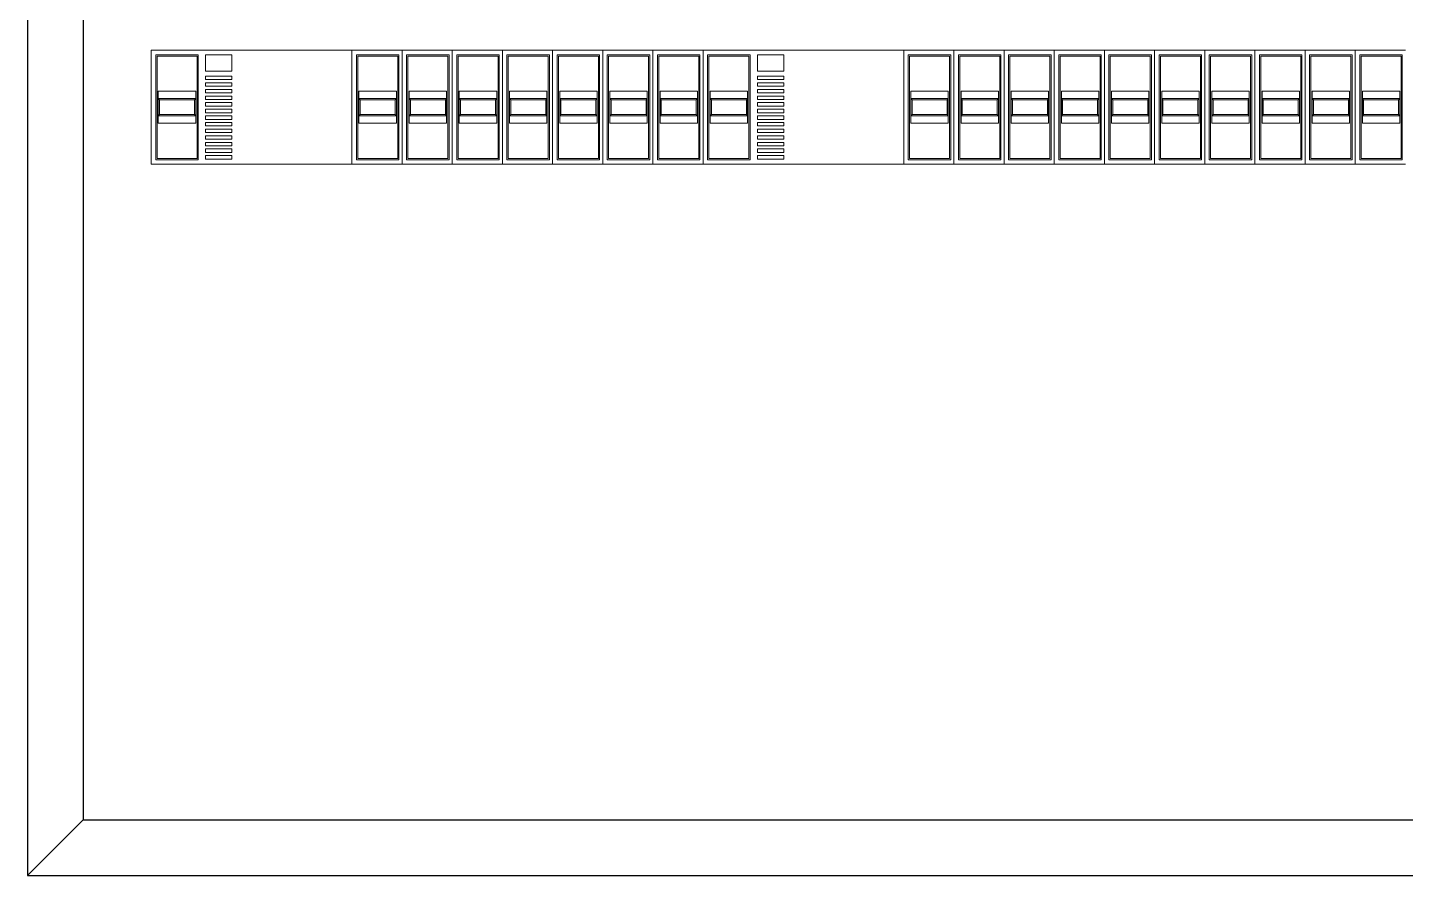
# Model space of a CAD drawing. Header units: millimetres. Extents: x 2046 to 14753, y 2361 to 29276.
# Drawn here: x 10143.61 to 10193.05, y 4017.11 to 4047.52 of the extents above; entities that cross this region are included whole.
import ezdxf

# ---------------------------------------------------------------- set-up
doc = ezdxf.new("R2010")
doc.units = ezdxf.units.MM
doc.layers.add('MYKUVVET', color=1, linetype='Continuous')

msp = doc.modelspace()

# ---------------------------------------------------------------- linework, layer by layer
at = {"color": 30, "lineweight": 9}
for p, q in [((10148.049, 4046.711), (10148.049, 4042.62)), ((10155.249, 4046.711), (10148.049, 4046.711)), ((10148.212, 4046.537), (10148.212, 4042.773)), ((10149.737, 4046.537), (10148.212, 4046.537)), ((10149.737, 4042.773), (10149.737, 4046.537)), ((10149.996, 4046.537), (10149.996, 4045.952)), ((10150.944, 4046.537), (10149.996, 4046.537)), ((10150.944, 4045.952), (10150.944, 4046.537)), ((10155.249, 4042.62), (10155.249, 4046.711)), ((10155.412, 4046.537), (10155.412, 4042.773)), ((10156.937, 4046.537), (10155.412, 4046.537)), ((10156.937, 4042.773), (10156.937, 4046.537)), ((10157.212, 4046.537), (10157.212, 4042.773)), ((10158.737, 4046.537), (10157.212, 4046.537)), ((10158.737, 4042.773), (10158.737, 4046.537)), ((10159.012, 4046.537), (10159.012, 4042.773)), ((10160.537, 4046.537), (10159.012, 4046.537)), ((10160.537, 4042.773), (10160.537, 4046.537)), ((10160.812, 4046.537), (10160.812, 4042.773)), ((10162.337, 4046.537), (10160.812, 4046.537)), ((10162.337, 4042.773), (10162.337, 4046.537)), ((10162.612, 4046.537), (10162.612, 4042.773)), ((10164.137, 4046.537), (10162.612, 4046.537)), ((10164.137, 4042.773), (10164.137, 4046.537)), ((10164.412, 4046.537), (10164.412, 4042.773)), ((10165.937, 4046.537), (10164.412, 4046.537)), ((10165.937, 4042.773), (10165.937, 4046.537)), ((10166.212, 4046.537), (10166.212, 4042.773)), ((10167.737, 4046.537), (10166.212, 4046.537)), ((10167.737, 4042.773), (10167.737, 4046.537)), ((10167.849, 4046.711), (10167.849, 4042.62)), ((10175.049, 4046.711), (10167.849, 4046.711)), ((10168.012, 4046.537), (10168.012, 4042.773)), ((10169.537, 4046.537), (10168.012, 4046.537)), ((10169.537, 4042.773), (10169.537, 4046.537)), ((10169.796, 4046.537), (10169.796, 4045.952)), ((10170.744, 4046.537), (10169.796, 4046.537)), ((10170.744, 4045.952), (10170.744, 4046.537)), ((10175.049, 4042.62), (10175.049, 4046.711)), ((10175.212, 4046.537), (10175.212, 4042.773)), ((10176.737, 4046.537), (10175.212, 4046.537)), ((10176.737, 4042.773), (10176.737, 4046.537)), ((10177.012, 4046.537), (10177.012, 4042.773)), ((10178.537, 4046.537), (10177.012, 4046.537)), ((10178.537, 4042.773), (10178.537, 4046.537)), ((10178.812, 4046.537), (10178.812, 4042.773)), ((10180.337, 4046.537), (10178.812, 4046.537)), ((10180.337, 4042.773), (10180.337, 4046.537)), ((10180.612, 4046.537), (10180.612, 4042.773)), ((10182.137, 4046.537), (10180.612, 4046.537)), ((10182.137, 4042.773), (10182.137, 4046.537)), ((10182.412, 4046.537), (10182.412, 4042.773)), ((10183.937, 4046.537), (10182.412, 4046.537)), ((10183.937, 4042.773), (10183.937, 4046.537)), ((10184.212, 4046.537), (10184.212, 4042.773)), ((10185.737, 4046.537), (10184.212, 4046.537)), ((10185.737, 4042.773), (10185.737, 4046.537)), ((10186.012, 4046.537), (10186.012, 4042.773)), ((10187.537, 4046.537), (10186.012, 4046.537)), ((10187.537, 4042.773), (10187.537, 4046.537)), ((10187.812, 4046.537), (10187.812, 4042.773)), ((10189.337, 4046.537), (10187.812, 4046.537)), ((10189.337, 4042.773), (10189.337, 4046.537)), ((10189.612, 4046.537), (10189.612, 4042.773)), ((10191.137, 4046.537), (10189.612, 4046.537)), ((10191.137, 4042.773), (10191.137, 4046.537)), ((10191.412, 4046.537), (10191.412, 4042.773)), ((10192.937, 4046.537), (10191.412, 4046.537)), ((10192.937, 4042.773), (10192.937, 4046.537)), ((10148.258, 4046.492), (10148.258, 4042.819)), ((10149.692, 4046.492), (10148.258, 4046.492)), ((10149.692, 4042.819), (10149.692, 4046.492)), ((10155.458, 4046.492), (10155.458, 4042.819)), ((10156.892, 4046.492), (10155.458, 4046.492)), ((10156.892, 4042.819), (10156.892, 4046.492)), ((10157.258, 4046.492), (10157.258, 4042.819)), ((10158.692, 4046.492), (10157.258, 4046.492)), ((10158.692, 4042.819), (10158.692, 4046.492)), ((10159.058, 4046.492), (10159.058, 4042.819)), ((10160.492, 4046.492), (10159.058, 4046.492)), ((10160.492, 4042.819), (10160.492, 4046.492)), ((10160.858, 4046.492), (10160.858, 4042.819)), ((10162.292, 4046.492), (10160.858, 4046.492)), ((10162.292, 4042.819), (10162.292, 4046.492)), ((10162.658, 4046.492), (10162.658, 4042.819)), ((10164.092, 4046.492), (10162.658, 4046.492)), ((10164.092, 4042.819), (10164.092, 4046.492)), ((10164.458, 4046.492), (10164.458, 4042.819)), ((10165.892, 4046.492), (10164.458, 4046.492)), ((10165.892, 4042.819), (10165.892, 4046.492)), ((10166.258, 4046.492), (10166.258, 4042.819)), ((10167.692, 4046.492), (10166.258, 4046.492)), ((10167.692, 4042.819), (10167.692, 4046.492)), ((10168.058, 4046.492), (10168.058, 4042.819)), ((10169.492, 4046.492), (10168.058, 4046.492)), ((10169.492, 4042.819), (10169.492, 4046.492)), ((10175.258, 4046.492), (10175.258, 4042.819)), ((10176.692, 4046.492), (10175.258, 4046.492)), ((10176.692, 4042.819), (10176.692, 4046.492)), ((10177.058, 4046.492), (10177.058, 4042.819)), ((10178.492, 4046.492), (10177.058, 4046.492)), ((10178.492, 4042.819), (10178.492, 4046.492)), ((10178.858, 4046.492), (10178.858, 4042.819)), ((10180.292, 4046.492), (10178.858, 4046.492)), ((10180.292, 4042.819), (10180.292, 4046.492)), ((10180.658, 4046.492), (10180.658, 4042.819)), ((10182.092, 4046.492), (10180.658, 4046.492)), ((10182.092, 4042.819), (10182.092, 4046.492)), ((10182.458, 4046.492), (10182.458, 4042.819)), ((10183.892, 4046.492), (10182.458, 4046.492)), ((10183.892, 4042.819), (10183.892, 4046.492)), ((10184.258, 4046.492), (10184.258, 4042.819)), ((10185.692, 4046.492), (10184.258, 4046.492)), ((10185.692, 4042.819), (10185.692, 4046.492)), ((10186.058, 4046.492), (10186.058, 4042.819)), ((10187.492, 4046.492), (10186.058, 4046.492)), ((10187.492, 4042.819), (10187.492, 4046.492)), ((10187.858, 4046.492), (10187.858, 4042.819)), ((10189.292, 4046.492), (10187.858, 4046.492)), ((10189.292, 4042.819), (10189.292, 4046.492)), ((10189.658, 4046.492), (10189.658, 4042.819)), ((10191.092, 4046.492), (10189.658, 4046.492)), ((10191.092, 4042.819), (10191.092, 4046.492)), ((10191.458, 4046.492), (10191.458, 4042.819)), ((10192.892, 4046.492), (10191.458, 4046.492)), ((10192.892, 4042.819), (10192.892, 4046.492)), ((10149.996, 4045.952), (10150.944, 4045.952)), ((10149.996, 4045.775), (10149.996, 4045.651)), ((10150.944, 4045.775), (10149.996, 4045.775)), ((10149.996, 4045.651), (10150.944, 4045.651)), ((10149.996, 4045.538), (10149.996, 4045.413)), ((10150.944, 4045.538), (10149.996, 4045.538)), ((10150.944, 4045.651), (10150.944, 4045.775)), ((10150.944, 4045.413), (10150.944, 4045.538)), ((10169.796, 4045.952), (10170.744, 4045.952)), ((10169.796, 4045.775), (10169.796, 4045.651)), ((10170.744, 4045.775), (10169.796, 4045.775)), ((10169.796, 4045.651), (10170.744, 4045.651)), ((10169.796, 4045.538), (10169.796, 4045.413)), ((10170.744, 4045.538), (10169.796, 4045.538)), ((10170.744, 4045.651), (10170.744, 4045.775)), ((10170.744, 4045.413), (10170.744, 4045.538)), ((10148.303, 4045.234), (10148.303, 4044.088)), ((10149.646, 4045.234), (10148.303, 4045.234)), ((10149.646, 4044.088), (10149.646, 4045.234)), ((10149.996, 4045.413), (10150.944, 4045.413)), ((10149.996, 4045.301), (10149.996, 4045.176)), ((10150.944, 4045.301), (10149.996, 4045.301)), ((10149.996, 4045.176), (10150.944, 4045.176)), ((10149.996, 4045.063), (10149.996, 4044.939)), ((10150.944, 4045.063), (10149.996, 4045.063)), ((10150.944, 4045.176), (10150.944, 4045.301)), ((10150.944, 4044.939), (10150.944, 4045.063)), ((10155.503, 4045.234), (10155.503, 4044.088)), ((10156.846, 4045.234), (10155.503, 4045.234)), ((10156.846, 4044.088), (10156.846, 4045.234)), ((10157.303, 4045.234), (10157.303, 4044.088)), ((10158.646, 4045.234), (10157.303, 4045.234)), ((10158.646, 4044.088), (10158.646, 4045.234)), ((10159.103, 4045.234), (10159.103, 4044.088)), ((10160.446, 4045.234), (10159.103, 4045.234)), ((10160.446, 4044.088), (10160.446, 4045.234)), ((10160.903, 4045.234), (10160.903, 4044.088)), ((10162.246, 4045.234), (10160.903, 4045.234)), ((10162.246, 4044.088), (10162.246, 4045.234)), ((10162.703, 4045.234), (10162.703, 4044.088)), ((10164.046, 4045.234), (10162.703, 4045.234)), ((10164.046, 4044.088), (10164.046, 4045.234)), ((10164.503, 4045.234), (10164.503, 4044.088)), ((10165.846, 4045.234), (10164.503, 4045.234)), ((10165.846, 4044.088), (10165.846, 4045.234)), ((10166.303, 4045.234), (10166.303, 4044.088)), ((10167.646, 4045.234), (10166.303, 4045.234)), ((10167.646, 4044.088), (10167.646, 4045.234)), ((10168.103, 4045.234), (10168.103, 4044.088)), ((10169.446, 4045.234), (10168.103, 4045.234)), ((10169.446, 4044.088), (10169.446, 4045.234)), ((10169.796, 4045.413), (10170.744, 4045.413)), ((10169.796, 4045.301), (10169.796, 4045.176)), ((10170.744, 4045.301), (10169.796, 4045.301)), ((10169.796, 4045.176), (10170.744, 4045.176)), ((10169.796, 4045.063), (10169.796, 4044.939)), ((10170.744, 4045.063), (10169.796, 4045.063)), ((10170.744, 4045.176), (10170.744, 4045.301)), ((10170.744, 4044.939), (10170.744, 4045.063)), ((10175.303, 4045.234), (10175.303, 4044.088)), ((10176.646, 4045.234), (10175.303, 4045.234)), ((10176.646, 4044.088), (10176.646, 4045.234)), ((10177.103, 4045.234), (10177.103, 4044.088)), ((10178.446, 4045.234), (10177.103, 4045.234)), ((10178.446, 4044.088), (10178.446, 4045.234)), ((10178.903, 4045.234), (10178.903, 4044.088)), ((10180.246, 4045.234), (10178.903, 4045.234)), ((10180.246, 4044.088), (10180.246, 4045.234)), ((10180.703, 4045.234), (10180.703, 4044.088)), ((10182.046, 4045.234), (10180.703, 4045.234)), ((10182.046, 4044.088), (10182.046, 4045.234)), ((10182.503, 4045.234), (10182.503, 4044.088)), ((10183.846, 4045.234), (10182.503, 4045.234)), ((10183.846, 4044.088), (10183.846, 4045.234)), ((10184.303, 4045.234), (10184.303, 4044.088)), ((10185.646, 4045.234), (10184.303, 4045.234)), ((10185.646, 4044.088), (10185.646, 4045.234)), ((10186.103, 4045.234), (10186.103, 4044.088)), ((10187.446, 4045.234), (10186.103, 4045.234)), ((10187.446, 4044.088), (10187.446, 4045.234)), ((10187.903, 4045.234), (10187.903, 4044.088)), ((10189.246, 4045.234), (10187.903, 4045.234)), ((10189.246, 4044.088), (10189.246, 4045.234)), ((10189.703, 4045.234), (10189.703, 4044.088)), ((10191.046, 4045.234), (10189.703, 4045.234)), ((10191.046, 4044.088), (10191.046, 4045.234)), ((10191.503, 4045.234), (10191.503, 4044.088)), ((10192.846, 4045.234), (10191.503, 4045.234)), ((10192.846, 4044.088), (10192.846, 4045.234)), ((10149.646, 4044.972), (10148.303, 4044.972)), ((10148.349, 4044.927), (10148.303, 4044.972)), ((10149.601, 4044.927), (10148.349, 4044.927)), ((10148.349, 4044.395), (10148.349, 4044.927)), ((10149.601, 4044.927), (10149.646, 4044.972)), ((10149.601, 4044.395), (10149.601, 4044.927)), ((10149.996, 4044.939), (10150.944, 4044.939)), ((10149.996, 4044.826), (10149.996, 4044.701)), ((10150.944, 4044.826), (10149.996, 4044.826)), ((10149.996, 4044.701), (10150.944, 4044.701)), ((10149.996, 4044.589), (10149.996, 4044.464)), ((10150.944, 4044.589), (10149.996, 4044.589)), ((10150.944, 4044.701), (10150.944, 4044.826)), ((10150.944, 4044.464), (10150.944, 4044.589)), ((10156.846, 4044.972), (10155.503, 4044.972)), ((10155.549, 4044.927), (10155.503, 4044.972)), ((10156.801, 4044.927), (10155.549, 4044.927)), ((10155.549, 4044.395), (10155.549, 4044.927)), ((10156.801, 4044.927), (10156.846, 4044.972)), ((10156.801, 4044.395), (10156.801, 4044.927)), ((10158.646, 4044.972), (10157.303, 4044.972)), ((10157.349, 4044.927), (10157.303, 4044.972)), ((10158.601, 4044.927), (10157.349, 4044.927)), ((10157.349, 4044.395), (10157.349, 4044.927)), ((10158.601, 4044.927), (10158.646, 4044.972)), ((10158.601, 4044.395), (10158.601, 4044.927)), ((10160.446, 4044.972), (10159.103, 4044.972)), ((10159.149, 4044.927), (10159.103, 4044.972)), ((10160.401, 4044.927), (10159.149, 4044.927)), ((10159.149, 4044.395), (10159.149, 4044.927)), ((10160.401, 4044.927), (10160.446, 4044.972)), ((10160.401, 4044.395), (10160.401, 4044.927)), ((10162.246, 4044.972), (10160.903, 4044.972)), ((10160.949, 4044.927), (10160.903, 4044.972)), ((10162.201, 4044.927), (10160.949, 4044.927)), ((10160.949, 4044.395), (10160.949, 4044.927)), ((10162.201, 4044.927), (10162.246, 4044.972)), ((10162.201, 4044.395), (10162.201, 4044.927)), ((10164.046, 4044.972), (10162.703, 4044.972)), ((10162.749, 4044.927), (10162.703, 4044.972)), ((10164.001, 4044.927), (10162.749, 4044.927)), ((10162.749, 4044.395), (10162.749, 4044.927)), ((10164.001, 4044.927), (10164.046, 4044.972)), ((10164.001, 4044.395), (10164.001, 4044.927)), ((10165.846, 4044.972), (10164.503, 4044.972)), ((10164.549, 4044.927), (10164.503, 4044.972)), ((10165.801, 4044.927), (10164.549, 4044.927)), ((10164.549, 4044.395), (10164.549, 4044.927)), ((10165.801, 4044.927), (10165.846, 4044.972)), ((10165.801, 4044.395), (10165.801, 4044.927)), ((10167.646, 4044.972), (10166.303, 4044.972)), ((10166.349, 4044.927), (10166.303, 4044.972)), ((10167.601, 4044.927), (10166.349, 4044.927)), ((10166.349, 4044.395), (10166.349, 4044.927)), ((10167.601, 4044.927), (10167.646, 4044.972)), ((10167.601, 4044.395), (10167.601, 4044.927)), ((10169.446, 4044.972), (10168.103, 4044.972)), ((10168.149, 4044.927), (10168.103, 4044.972)), ((10169.401, 4044.927), (10168.149, 4044.927)), ((10168.149, 4044.395), (10168.149, 4044.927)), ((10169.401, 4044.927), (10169.446, 4044.972)), ((10169.401, 4044.395), (10169.401, 4044.927)), ((10169.796, 4044.939), (10170.744, 4044.939)), ((10169.796, 4044.826), (10169.796, 4044.701)), ((10170.744, 4044.826), (10169.796, 4044.826)), ((10169.796, 4044.701), (10170.744, 4044.701)), ((10169.796, 4044.589), (10169.796, 4044.464)), ((10170.744, 4044.589), (10169.796, 4044.589)), ((10170.744, 4044.701), (10170.744, 4044.826)), ((10170.744, 4044.464), (10170.744, 4044.589)), ((10176.646, 4044.972), (10175.303, 4044.972)), ((10175.349, 4044.927), (10175.303, 4044.972)), ((10176.601, 4044.927), (10175.349, 4044.927)), ((10175.349, 4044.395), (10175.349, 4044.927)), ((10176.601, 4044.927), (10176.646, 4044.972)), ((10176.601, 4044.395), (10176.601, 4044.927)), ((10178.446, 4044.972), (10177.103, 4044.972)), ((10177.149, 4044.927), (10177.103, 4044.972)), ((10178.401, 4044.927), (10177.149, 4044.927)), ((10177.149, 4044.395), (10177.149, 4044.927)), ((10178.401, 4044.927), (10178.446, 4044.972)), ((10178.401, 4044.395), (10178.401, 4044.927)), ((10180.246, 4044.972), (10178.903, 4044.972)), ((10178.949, 4044.927), (10178.903, 4044.972)), ((10180.201, 4044.927), (10178.949, 4044.927)), ((10178.949, 4044.395), (10178.949, 4044.927)), ((10180.201, 4044.927), (10180.246, 4044.972)), ((10180.201, 4044.395), (10180.201, 4044.927)), ((10182.046, 4044.972), (10180.703, 4044.972)), ((10180.749, 4044.927), (10180.703, 4044.972)), ((10182.001, 4044.927), (10180.749, 4044.927)), ((10180.749, 4044.395), (10180.749, 4044.927)), ((10182.001, 4044.927), (10182.046, 4044.972)), ((10182.001, 4044.395), (10182.001, 4044.927)), ((10183.846, 4044.972), (10182.503, 4044.972)), ((10182.549, 4044.927), (10182.503, 4044.972)), ((10183.801, 4044.927), (10182.549, 4044.927)), ((10182.549, 4044.395), (10182.549, 4044.927)), ((10183.801, 4044.927), (10183.846, 4044.972)), ((10183.801, 4044.395), (10183.801, 4044.927)), ((10185.646, 4044.972), (10184.303, 4044.972)), ((10184.349, 4044.927), (10184.303, 4044.972)), ((10185.601, 4044.927), (10184.349, 4044.927)), ((10184.349, 4044.395), (10184.349, 4044.927)), ((10185.601, 4044.927), (10185.646, 4044.972)), ((10185.601, 4044.395), (10185.601, 4044.927)), ((10187.446, 4044.972), (10186.103, 4044.972)), ((10186.149, 4044.927), (10186.103, 4044.972)), ((10187.401, 4044.927), (10186.149, 4044.927)), ((10186.149, 4044.395), (10186.149, 4044.927)), ((10187.401, 4044.927), (10187.446, 4044.972)), ((10187.401, 4044.395), (10187.401, 4044.927)), ((10189.246, 4044.972), (10187.903, 4044.972)), ((10187.949, 4044.927), (10187.903, 4044.972)), ((10189.201, 4044.927), (10187.949, 4044.927)), ((10187.949, 4044.395), (10187.949, 4044.927)), ((10189.201, 4044.927), (10189.246, 4044.972)), ((10189.201, 4044.395), (10189.201, 4044.927)), ((10191.046, 4044.972), (10189.703, 4044.972)), ((10189.749, 4044.927), (10189.703, 4044.972)), ((10191.001, 4044.927), (10189.749, 4044.927)), ((10189.749, 4044.395), (10189.749, 4044.927)), ((10191.001, 4044.927), (10191.046, 4044.972)), ((10191.001, 4044.395), (10191.001, 4044.927)), ((10192.846, 4044.972), (10191.503, 4044.972)), ((10191.549, 4044.927), (10191.503, 4044.972)), ((10192.801, 4044.927), (10191.549, 4044.927)), ((10191.549, 4044.395), (10191.549, 4044.927)), ((10192.801, 4044.927), (10192.846, 4044.972)), ((10192.801, 4044.395), (10192.801, 4044.927)), ((10148.349, 4044.395), (10148.303, 4044.349)), ((10149.646, 4044.349), (10148.303, 4044.349)), ((10148.303, 4044.088), (10149.646, 4044.088)), ((10149.601, 4044.395), (10148.349, 4044.395)), ((10149.601, 4044.395), (10149.646, 4044.349)), ((10149.996, 4044.464), (10150.944, 4044.464)), ((10149.996, 4044.352), (10149.996, 4044.227)), ((10150.944, 4044.352), (10149.996, 4044.352)), ((10149.996, 4044.227), (10150.944, 4044.227)), ((10149.996, 4044.114), (10149.996, 4043.99)), ((10150.944, 4044.114), (10149.996, 4044.114)), ((10150.944, 4044.227), (10150.944, 4044.352)), ((10150.944, 4043.99), (10150.944, 4044.114)), ((10155.549, 4044.395), (10155.503, 4044.349)), ((10156.846, 4044.349), (10155.503, 4044.349)), ((10155.503, 4044.088), (10156.846, 4044.088)), ((10156.801, 4044.395), (10155.549, 4044.395)), ((10156.801, 4044.395), (10156.846, 4044.349)), ((10157.349, 4044.395), (10157.303, 4044.349)), ((10158.646, 4044.349), (10157.303, 4044.349)), ((10157.303, 4044.088), (10158.646, 4044.088)), ((10158.601, 4044.395), (10157.349, 4044.395)), ((10158.601, 4044.395), (10158.646, 4044.349)), ((10159.149, 4044.395), (10159.103, 4044.349)), ((10160.446, 4044.349), (10159.103, 4044.349)), ((10159.103, 4044.088), (10160.446, 4044.088)), ((10160.401, 4044.395), (10159.149, 4044.395)), ((10160.401, 4044.395), (10160.446, 4044.349)), ((10160.949, 4044.395), (10160.903, 4044.349)), ((10162.246, 4044.349), (10160.903, 4044.349)), ((10160.903, 4044.088), (10162.246, 4044.088)), ((10162.201, 4044.395), (10160.949, 4044.395)), ((10162.201, 4044.395), (10162.246, 4044.349)), ((10162.749, 4044.395), (10162.703, 4044.349)), ((10164.046, 4044.349), (10162.703, 4044.349)), ((10162.703, 4044.088), (10164.046, 4044.088)), ((10164.001, 4044.395), (10162.749, 4044.395)), ((10164.001, 4044.395), (10164.046, 4044.349)), ((10164.549, 4044.395), (10164.503, 4044.349)), ((10165.846, 4044.349), (10164.503, 4044.349)), ((10164.503, 4044.088), (10165.846, 4044.088)), ((10165.801, 4044.395), (10164.549, 4044.395)), ((10165.801, 4044.395), (10165.846, 4044.349)), ((10166.349, 4044.395), (10166.303, 4044.349)), ((10167.646, 4044.349), (10166.303, 4044.349)), ((10166.303, 4044.088), (10167.646, 4044.088)), ((10167.601, 4044.395), (10166.349, 4044.395)), ((10167.601, 4044.395), (10167.646, 4044.349)), ((10168.149, 4044.395), (10168.103, 4044.349)), ((10169.446, 4044.349), (10168.103, 4044.349)), ((10168.103, 4044.088), (10169.446, 4044.088)), ((10169.401, 4044.395), (10168.149, 4044.395)), ((10169.401, 4044.395), (10169.446, 4044.349)), ((10169.796, 4044.464), (10170.744, 4044.464)), ((10169.796, 4044.352), (10169.796, 4044.227)), ((10170.744, 4044.352), (10169.796, 4044.352)), ((10169.796, 4044.227), (10170.744, 4044.227)), ((10169.796, 4044.114), (10169.796, 4043.99)), ((10170.744, 4044.114), (10169.796, 4044.114)), ((10170.744, 4044.227), (10170.744, 4044.352)), ((10170.744, 4043.99), (10170.744, 4044.114)), ((10175.349, 4044.395), (10175.303, 4044.349)), ((10176.646, 4044.349), (10175.303, 4044.349)), ((10175.303, 4044.088), (10176.646, 4044.088)), ((10176.601, 4044.395), (10175.349, 4044.395)), ((10176.601, 4044.395), (10176.646, 4044.349)), ((10177.149, 4044.395), (10177.103, 4044.349)), ((10178.446, 4044.349), (10177.103, 4044.349)), ((10177.103, 4044.088), (10178.446, 4044.088)), ((10178.401, 4044.395), (10177.149, 4044.395)), ((10178.401, 4044.395), (10178.446, 4044.349)), ((10178.949, 4044.395), (10178.903, 4044.349)), ((10180.246, 4044.349), (10178.903, 4044.349)), ((10178.903, 4044.088), (10180.246, 4044.088)), ((10180.201, 4044.395), (10178.949, 4044.395)), ((10180.201, 4044.395), (10180.246, 4044.349)), ((10180.749, 4044.395), (10180.703, 4044.349)), ((10182.046, 4044.349), (10180.703, 4044.349)), ((10180.703, 4044.088), (10182.046, 4044.088)), ((10182.001, 4044.395), (10180.749, 4044.395)), ((10182.001, 4044.395), (10182.046, 4044.349)), ((10182.549, 4044.395), (10182.503, 4044.349)), ((10183.846, 4044.349), (10182.503, 4044.349)), ((10182.503, 4044.088), (10183.846, 4044.088)), ((10183.801, 4044.395), (10182.549, 4044.395)), ((10183.801, 4044.395), (10183.846, 4044.349)), ((10184.349, 4044.395), (10184.303, 4044.349)), ((10185.646, 4044.349), (10184.303, 4044.349)), ((10184.303, 4044.088), (10185.646, 4044.088)), ((10185.601, 4044.395), (10184.349, 4044.395)), ((10185.601, 4044.395), (10185.646, 4044.349)), ((10186.149, 4044.395), (10186.103, 4044.349)), ((10187.446, 4044.349), (10186.103, 4044.349)), ((10186.103, 4044.088), (10187.446, 4044.088)), ((10187.401, 4044.395), (10186.149, 4044.395)), ((10187.401, 4044.395), (10187.446, 4044.349)), ((10187.949, 4044.395), (10187.903, 4044.349)), ((10189.246, 4044.349), (10187.903, 4044.349)), ((10187.903, 4044.088), (10189.246, 4044.088)), ((10189.201, 4044.395), (10187.949, 4044.395)), ((10189.201, 4044.395), (10189.246, 4044.349)), ((10189.749, 4044.395), (10189.703, 4044.349)), ((10191.046, 4044.349), (10189.703, 4044.349)), ((10189.703, 4044.088), (10191.046, 4044.088)), ((10191.001, 4044.395), (10189.749, 4044.395)), ((10191.001, 4044.395), (10191.046, 4044.349)), ((10191.549, 4044.395), (10191.503, 4044.349)), ((10192.846, 4044.349), (10191.503, 4044.349)), ((10191.503, 4044.088), (10192.846, 4044.088)), ((10192.801, 4044.395), (10191.549, 4044.395)), ((10192.801, 4044.395), (10192.846, 4044.349)), ((10149.996, 4043.99), (10150.944, 4043.99)), ((10149.996, 4043.877), (10149.996, 4043.752)), ((10150.944, 4043.877), (10149.996, 4043.877)), ((10149.996, 4043.752), (10150.944, 4043.752)), ((10149.996, 4043.64), (10149.996, 4043.515)), ((10150.944, 4043.64), (10149.996, 4043.64)), ((10150.944, 4043.752), (10150.944, 4043.877)), ((10150.944, 4043.515), (10150.944, 4043.64)), ((10169.796, 4043.99), (10170.744, 4043.99)), ((10169.796, 4043.877), (10169.796, 4043.752)), ((10170.744, 4043.877), (10169.796, 4043.877)), ((10169.796, 4043.752), (10170.744, 4043.752)), ((10169.796, 4043.64), (10169.796, 4043.515)), ((10170.744, 4043.64), (10169.796, 4043.64)), ((10170.744, 4043.752), (10170.744, 4043.877)), ((10170.744, 4043.515), (10170.744, 4043.64)), ((10149.996, 4043.515), (10150.944, 4043.515)), ((10149.996, 4043.402), (10149.996, 4043.278)), ((10150.944, 4043.402), (10149.996, 4043.402)), ((10149.996, 4043.278), (10150.944, 4043.278)), ((10149.996, 4043.165), (10149.996, 4043.04)), ((10150.944, 4043.165), (10149.996, 4043.165)), ((10150.944, 4043.278), (10150.944, 4043.402)), ((10150.944, 4043.04), (10150.944, 4043.165)), ((10169.796, 4043.515), (10170.744, 4043.515)), ((10169.796, 4043.402), (10169.796, 4043.278)), ((10170.744, 4043.402), (10169.796, 4043.402)), ((10169.796, 4043.278), (10170.744, 4043.278)), ((10169.796, 4043.165), (10169.796, 4043.04)), ((10170.744, 4043.165), (10169.796, 4043.165)), ((10170.744, 4043.278), (10170.744, 4043.402)), ((10170.744, 4043.04), (10170.744, 4043.165)), ((10148.049, 4042.62), (10155.249, 4042.62)), ((10148.212, 4042.773), (10149.737, 4042.773)), ((10148.258, 4042.819), (10149.692, 4042.819)), ((10149.996, 4043.04), (10150.944, 4043.04)), ((10149.996, 4042.928), (10149.996, 4042.803)), ((10150.944, 4042.928), (10149.996, 4042.928)), ((10149.996, 4042.803), (10150.944, 4042.803)), ((10150.944, 4042.803), (10150.944, 4042.928)), ((10155.412, 4042.773), (10156.937, 4042.773)), ((10155.458, 4042.819), (10156.892, 4042.819)), ((10157.212, 4042.773), (10158.737, 4042.773)), ((10157.258, 4042.819), (10158.692, 4042.819)), ((10159.012, 4042.773), (10160.537, 4042.773)), ((10159.058, 4042.819), (10160.492, 4042.819)), ((10160.812, 4042.773), (10162.337, 4042.773)), ((10160.858, 4042.819), (10162.292, 4042.819)), ((10162.612, 4042.773), (10164.137, 4042.773)), ((10162.658, 4042.819), (10164.092, 4042.819)), ((10164.412, 4042.773), (10165.937, 4042.773)), ((10164.458, 4042.819), (10165.892, 4042.819)), ((10166.212, 4042.773), (10167.737, 4042.773)), ((10166.258, 4042.819), (10167.692, 4042.819)), ((10167.849, 4042.62), (10175.049, 4042.62)), ((10168.012, 4042.773), (10169.537, 4042.773)), ((10168.058, 4042.819), (10169.492, 4042.819)), ((10169.796, 4043.04), (10170.744, 4043.04)), ((10169.796, 4042.928), (10169.796, 4042.803)), ((10170.744, 4042.928), (10169.796, 4042.928)), ((10169.796, 4042.803), (10170.744, 4042.803)), ((10170.744, 4042.803), (10170.744, 4042.928)), ((10175.212, 4042.773), (10176.737, 4042.773)), ((10175.258, 4042.819), (10176.692, 4042.819)), ((10177.012, 4042.773), (10178.537, 4042.773)), ((10177.058, 4042.819), (10178.492, 4042.819)), ((10178.812, 4042.773), (10180.337, 4042.773)), ((10178.858, 4042.819), (10180.292, 4042.819)), ((10180.612, 4042.773), (10182.137, 4042.773)), ((10180.658, 4042.819), (10182.092, 4042.819)), ((10182.412, 4042.773), (10183.937, 4042.773)), ((10182.458, 4042.819), (10183.892, 4042.819)), ((10184.212, 4042.773), (10185.737, 4042.773)), ((10184.258, 4042.819), (10185.692, 4042.819)), ((10186.012, 4042.773), (10187.537, 4042.773)), ((10186.058, 4042.819), (10187.492, 4042.819)), ((10187.812, 4042.773), (10189.337, 4042.773)), ((10187.858, 4042.819), (10189.292, 4042.819)), ((10189.612, 4042.773), (10191.137, 4042.773)), ((10189.658, 4042.819), (10191.092, 4042.819)), ((10191.412, 4042.773), (10192.937, 4042.773)), ((10191.458, 4042.819), (10192.892, 4042.819))]:
    msp.add_line(p, q, dxfattribs=at)
at = {"color": 8, "lineweight": 9}
for p, q in [((10148.049, 4046.711), (10148.049, 4042.62)), ((10155.249, 4042.62), (10155.249, 4046.711)), ((10155.249, 4046.711), (10155.249, 4042.62)), ((10157.049, 4046.711), (10155.249, 4046.711)), ((10155.249, 4046.711), (10155.249, 4042.62)), ((10157.049, 4046.711), (10157.049, 4042.62)), ((10157.049, 4046.711), (10157.049, 4042.62)), ((10158.849, 4046.711), (10157.049, 4046.711)), ((10157.049, 4046.711), (10157.049, 4042.62)), ((10158.849, 4046.711), (10158.849, 4042.62)), ((10158.849, 4046.711), (10158.849, 4042.62)), ((10160.649, 4046.711), (10158.849, 4046.711)), ((10158.849, 4046.711), (10158.849, 4042.62)), ((10160.649, 4046.711), (10160.649, 4042.62)), ((10160.649, 4046.711), (10160.649, 4042.62)), ((10162.449, 4046.711), (10160.649, 4046.711)), ((10160.649, 4046.711), (10160.649, 4042.62)), ((10162.449, 4046.711), (10162.449, 4042.62)), ((10162.449, 4046.711), (10162.449, 4042.62)), ((10164.249, 4046.711), (10162.449, 4046.711)), ((10162.449, 4046.711), (10162.449, 4042.62)), ((10164.249, 4046.711), (10164.249, 4042.62)), ((10164.249, 4046.711), (10164.249, 4042.62)), ((10166.049, 4046.711), (10164.249, 4046.711)), ((10164.249, 4046.711), (10164.249, 4042.62)), ((10166.049, 4046.711), (10166.049, 4042.62)), ((10166.049, 4046.711), (10166.049, 4042.62)), ((10167.849, 4046.711), (10166.049, 4046.711)), ((10166.049, 4046.711), (10166.049, 4042.62)), ((10167.849, 4046.711), (10167.849, 4042.62)), ((10167.849, 4046.711), (10167.849, 4042.62)), ((10175.049, 4042.62), (10175.049, 4046.711)), ((10175.049, 4046.711), (10175.049, 4042.62)), ((10176.849, 4046.711), (10175.049, 4046.711)), ((10175.049, 4046.711), (10175.049, 4042.62)), ((10176.849, 4046.711), (10176.849, 4042.62)), ((10176.849, 4046.711), (10176.849, 4042.62)), ((10178.649, 4046.711), (10176.849, 4046.711)), ((10176.849, 4046.711), (10176.849, 4042.62)), ((10178.649, 4046.711), (10178.649, 4042.62)), ((10178.649, 4046.711), (10178.649, 4042.62)), ((10180.449, 4046.711), (10178.649, 4046.711)), ((10178.649, 4046.711), (10178.649, 4042.62)), ((10180.449, 4046.711), (10180.449, 4042.62)), ((10180.449, 4046.711), (10180.449, 4042.62)), ((10182.249, 4046.711), (10180.449, 4046.711)), ((10180.449, 4046.711), (10180.449, 4042.62)), ((10182.249, 4046.711), (10182.249, 4042.62)), ((10182.249, 4046.711), (10182.249, 4042.62)), ((10184.049, 4046.711), (10182.249, 4046.711)), ((10182.249, 4046.711), (10182.249, 4042.62)), ((10184.049, 4046.711), (10184.049, 4042.62)), ((10184.049, 4046.711), (10184.049, 4042.62)), ((10185.849, 4046.711), (10184.049, 4046.711)), ((10184.049, 4046.711), (10184.049, 4042.62)), ((10185.849, 4046.711), (10185.849, 4042.62)), ((10185.849, 4046.711), (10185.849, 4042.62)), ((10187.649, 4046.711), (10185.849, 4046.711)), ((10185.849, 4046.711), (10185.849, 4042.62)), ((10187.649, 4046.711), (10187.649, 4042.62)), ((10187.649, 4046.711), (10187.649, 4042.62)), ((10189.449, 4046.711), (10187.649, 4046.711)), ((10187.649, 4046.711), (10187.649, 4042.62)), ((10189.449, 4046.711), (10189.449, 4042.62)), ((10189.449, 4046.711), (10189.449, 4042.62)), ((10191.249, 4046.711), (10189.449, 4046.711)), ((10189.449, 4046.711), (10189.449, 4042.62)), ((10191.249, 4046.711), (10191.249, 4042.62)), ((10191.249, 4046.711), (10191.249, 4042.62)), ((10193.049, 4046.711), (10191.249, 4046.711)), ((10191.249, 4046.711), (10191.249, 4042.62)), ((10155.249, 4042.62), (10157.049, 4042.62)), ((10157.049, 4042.62), (10158.849, 4042.62)), ((10158.849, 4042.62), (10160.649, 4042.62)), ((10160.649, 4042.62), (10162.449, 4042.62)), ((10162.449, 4042.62), (10164.249, 4042.62)), ((10164.249, 4042.62), (10166.049, 4042.62)), ((10166.049, 4042.62), (10167.849, 4042.62)), ((10175.049, 4042.62), (10176.849, 4042.62)), ((10176.849, 4042.62), (10178.649, 4042.62)), ((10178.649, 4042.62), (10180.449, 4042.62)), ((10180.449, 4042.62), (10182.249, 4042.62)), ((10182.249, 4042.62), (10184.049, 4042.62)), ((10184.049, 4042.62), (10185.849, 4042.62)), ((10185.849, 4042.62), (10187.649, 4042.62)), ((10187.649, 4042.62), (10189.449, 4042.62)), ((10189.449, 4042.62), (10191.249, 4042.62)), ((10191.249, 4042.62), (10193.049, 4042.62))]:
    msp.add_line(p, q, dxfattribs=at)
at = {"layer": 'MYKUVVET', "color": 8}
msp.add_line((10143.611, 4017.113), (10145.611, 4019.113), dxfattribs=at)
for points in [[(10143.611, 4017.113), (10233.611, 4017.113), (10233.611, 4117.113), (10143.611, 4117.113)], [(10145.611, 4019.113), (10231.611, 4019.113), (10231.611, 4115.113), (10145.611, 4115.113)]]:
    msp.add_lwpolyline(points, close=True, dxfattribs=at)

doc.saveas('drawing.dxf')
